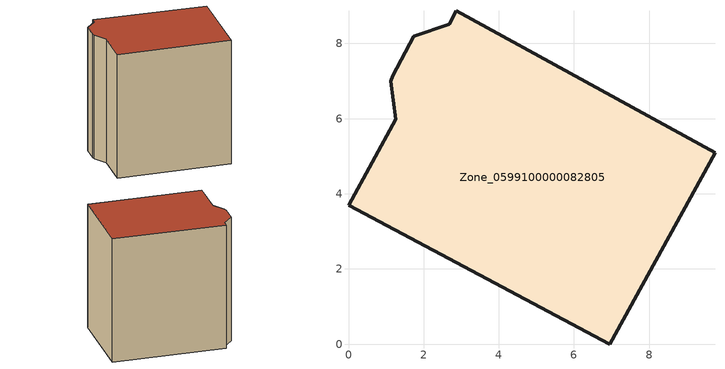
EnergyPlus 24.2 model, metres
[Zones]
Zone_0599100000082805
 floor ground (C_G): 1.26,5.98 1.13,7 1.17,7.15 1.74,8.2 2.68,8.51 2.86,8.87 9.75,5.1 6.95,0 0,3.7 z0
 wall outside (C_F): 0,3.7 6.95,0 9.75,5.1 2.86,8.87 2.68,8.51 1.74,8.2 1.17,7.15 1.13,7 1.26,5.98 0,3.7 z0:8.93
 roof outside (C_R): 1.13,7 1.26,5.98 0,3.7 6.95,0 9.75,5.1 2.86,8.87 2.68,8.51 1.74,8.2 1.17,7.15 z8.93
[BUILDING]
Pand.0599100000082805: North Axis=0; Terrain=City; Loads Convergence Tolerance Value=0.04; Temperature Convergence Tolerance Value=0.4; Solar Distribution=FullExterior; Maximum Number of Warmup Days=25; Minimum Number of Warmup Days=1
[Site:Location]
Rotterdam.The.Hague.AP_ZH_NLD Design_Conditions: Latitude=51.96; Longitude=4.45; Time Zone=1; Elevation=-4.5
[SITE:GROUNDTEMPERATURE:BUILDINGSURFACE]
18, 18, 18, 18, 18, 18, 18, 18, 18, 18, 18, 18
[MATERIAL] Thermal Absorptance=0.9; Solar Absorptance=0.7; Visible Absorptance=0.7
Name | Roughness | Thickness | Conductivity | Density | Specific Heat
G.TC.1946 | MediumSmooth | 0.15 | 1 | 540 | 1210
F.TC.1946 | Rough | 0.3 | 0.857143 | 1920 | 840
R.TC.1946 | MediumRough | 0.2 | 0.909091 | 1500 | 1000
[CONSTRUCTION]
C_G: G.TC.1946
C_F: F.TC.1946
C_R: R.TC.1946
[ZONE]
Zone_0599100000082805: Type=1; Multiplier=1; Ceiling Height=Autocalculate; Volume=Autocalculate; Floor Area=autocalculate; Part of Total Floor Area=Yes
[ZONEINFILTRATION:DESIGNFLOWRATE]
Infil_Zone_0599100000082805: Zone or ZoneList or Space or SpaceList=Zone_0599100000082805; Schedule=AlwaysOn; Design Flow Rate Calculation Method=Flow/Area; Flow Rate per Floor Area=0.003; Constant Term Coefficient=1; Temperature Term Coefficient=0; Velocity Term Coefficient=0; Velocity Squared Term Coefficient=0
[HVACTEMPLATE:ZONE:IDEALLOADSAIRSYSTEM]
Zone_0599100000082805: Maximum Heating Supply Air Temperature=50; Minimum Cooling Supply Air Temperature=13; Maximum Heating Supply Air Humidity Ratio=0.0156; Minimum Cooling Supply Air Humidity Ratio=0.0077; Heating Limit=NoLimit; Cooling Limit=NoLimit; Dehumidification Control Type=ConstantSensibleHeatRatio; Cooling Sensible Heat Ratio=0.7; Dehumidification Setpoint=60; Humidification Control Type=None; Humidification Setpoint=30; Outdoor Air Method=None; Outdoor Air Flow Rate per Person=0.00944; Outdoor Air Flow Rate per Zone Floor Area=0; Outdoor Air Flow Rate per Zone=0; Demand Controlled Ventilation Type=None; Outdoor Air Economizer Type=NoEconomizer; Heat Recovery Type=None; Sensible Heat Recovery Effectiveness=0.7; Latent Heat Recovery Effectiveness=0.65
[ZONECONTROL:THERMOSTAT]
ThermostatControl_Zone_0599100000082805: Zone or ZoneList=Zone_0599100000082805; Control Type Schedule=DualSetpointControlType; Control 1=Thermostat_Zone_0599100000082805; Temperature Difference Between Cutout And Setpoint=0
[THERMOSTATSETPOINT:DUALSETPOINT]
Thermostat_Zone_0599100000082805: Heating Setpoint Temperature Schedule=HeatingSetpoint_Zone_0599100000082805; Cooling Setpoint Temperature Schedule=CoolingSetpoint_Zone_0599100000082805
[SCHEDULE:COMPACT]
HeatingSetpoint_Zone_0599100000082805: Through: 12/31, For: AllDays, Until: 24:00, 21
CoolingSetpoint_Zone_0599100000082805: Through: 12/31, For: AllDays, Until: 24:00, 24
DualSetpointControlType: Through: 12/31, For: AllDays, Until: 24:00, 4
AlwaysOn: Through: 12/31, For: AllDays, Until: 24:00, 1
